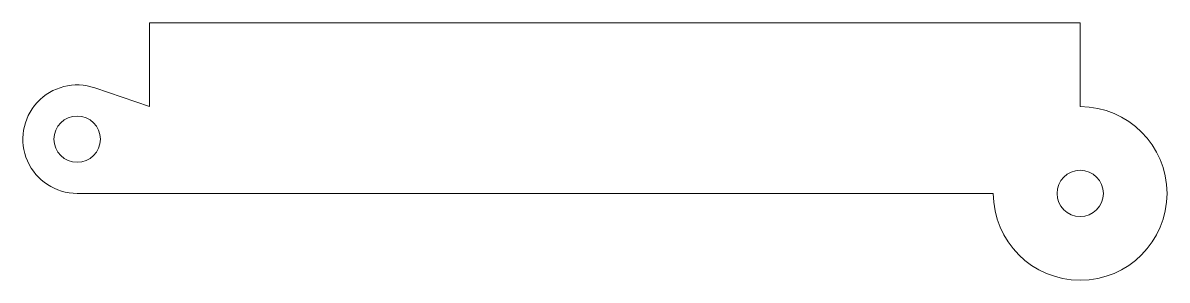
# Model space of a CAD drawing. Header units: millimetres. Extents: x 28 to 186, y -5 to 30.
import ezdxf

# ---------------------------------------------------------------- set-up
doc = ezdxf.new("R2010")
doc.units = ezdxf.units.MM
doc.linetypes.add('K5LT32768', pattern=[0])

msp = doc.modelspace()

# ---------------------------------------------------------------- linework, layer by layer
at = {"color": 7, "linetype": 'K5LT32768', "lineweight": 18}
for p, q in [((45.16, 30.1), (45.16, 18.52)), ((173.66, 30.1), (45.16, 30.1)), ((173.66, 18.52), (173.66, 30.1)), ((45.16, 18.52), (37.6, 21.12)), ((35.16, 6.52), (161.66, 6.52))]:
    msp.add_line(p, q, dxfattribs=at)
for centre in [(35.16, 14.02), (173.66, 6.52)]:
    msp.add_circle(centre, 3.2, dxfattribs=at)
for centre, radius, start, end in [((35.16, 14.02), 7.5, 71.0754, 270), ((173.66, 6.52), 12, 180, 90)]:
    msp.add_arc(centre, radius, start, end, dxfattribs=at)

doc.saveas('drawing.dxf')
